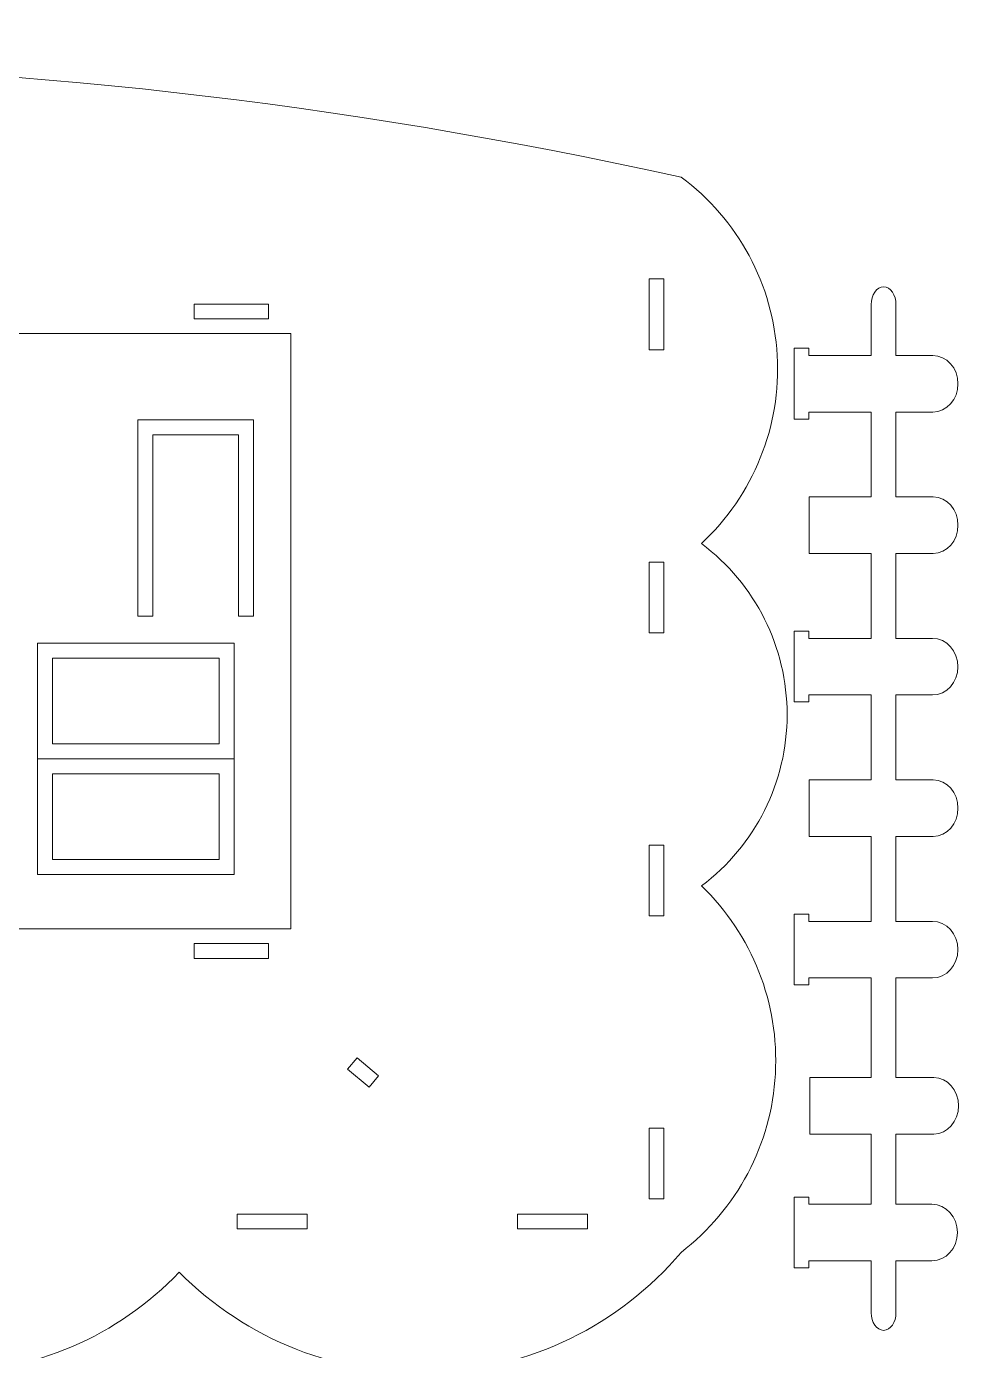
# Model space of a CAD drawing. Header units: millimetres. Extents: x -573 to 573, y -257 to 264.
# Drawn here: x -256.7 to -68.8, y -2.6 to 264.3 of the extents above; entities that cross this region are included whole.
import ezdxf

# ---------------------------------------------------------------- set-up
doc = ezdxf.new("R2010")
doc.units = ezdxf.units.MM
doc.header["$MEASUREMENT"] = 0
doc.layers.add('Layer 1', color=7, linetype='Continuous')

msp = doc.modelspace()

# ---------------------------------------------------------------- linework, layer by layer
at = {"layer": 'Layer 1', "color": 250, "lineweight": 9}
msp.add_open_spline([(-516.0057, 233.8854), (-393.4828, 264.255), (-263.0607, 264.2624), (-124.739, 233.9076)], degree=3, dxfattribs=at)
for points, knots in [([(-516.0778, 17.1526), (-488.6801, -10.6372), (-444.4121, -12.3779), (-414.9169, 13.1747), (-414.9169, 13.1747), (-403.4497, -1.2078), (-386.0568, -9.5848), (-367.6625, -9.5848), (-367.6625, -9.5848), (-349.2683, -9.5848), (-331.8753, -1.2077), (-320.4082, 13.1748), (-320.4082, 13.1748), (-308.1002, 0.2267), (-291.0183, -7.1038), (-273.1538, -7.1038), (-273.1538, -7.1038), (-255.2894, -7.1039), (-238.2074, 0.2267), (-225.8994, 13.1747), (-225.8994, 13.1747), (-212.3549, -0.511), (-193.6827, -7.8746), (-174.4428, -7.1181), (-174.4428, -7.1181), (-155.2029, -6.3615), (-137.1665, 2.4456), (-124.7385, 17.1526), (-124.7385, 17.1526), (-113.4626, 25.809), (-106.5229, 38.9529), (-105.7346, 53.1465), (-105.7346, 53.1465), (-104.9463, 67.3401), (-110.3877, 81.1716), (-120.6356, 91.0235), (-120.6356, 91.0235), (-109.7641, 99.1627), (-103.3639, 111.9493), (-103.3639, 125.53), (-103.3639, 125.53), (-103.3639, 139.1108), (-109.7641, 151.8974), (-120.6356, 160.0365), (-120.6356, 160.0365), (-110.1636, 169.7709), (-104.5648, 183.6592), (-105.3578, 197.9347), (-105.3578, 197.9347), (-106.1508, 212.2102), (-113.2533, 225.393), (-124.739, 233.9076)], [0, 0, 0, 0, 0.07142857, 0.07142857, 0.07142857, 0.07142857, 0.14285714, 0.14285714, 0.14285714, 0.14285714, 0.21428571, 0.21428571, 0.21428571, 0.21428571, 0.28571429, 0.28571429, 0.28571429, 0.28571429, 0.35714286, 0.35714286, 0.35714286, 0.35714286, 0.42857143, 0.42857143, 0.42857143, 0.42857143, 0.5, 0.5, 0.5, 0.5, 0.57142857, 0.57142857, 0.57142857, 0.57142857, 0.64285714, 0.64285714, 0.64285714, 0.64285714, 0.71428571, 0.71428571, 0.71428571, 0.71428571, 0.78571429, 0.78571429, 0.78571429, 0.78571429, 0.85714286, 0.85714286, 0.85714286, 0.85714286, 1, 1, 1, 1]), ([(-131.2046, 213.3645), (-131.2046, 213.3645), (-131.2046, 199.0634), (-131.2046, 199.0634), (-131.2046, 199.0634), (-131.2046, 199.0634), (-128.2149, 199.0634), (-128.2149, 199.0634), (-128.2149, 199.0634), (-128.2149, 199.0634), (-128.2149, 213.3645), (-128.2149, 213.3645), (-128.2149, 213.3645), (-128.2149, 213.3645), (-131.2046, 213.3645), (-131.2046, 213.3645)], [0, 0, 0, 0, 0.2, 0.2, 0.2, 0.2, 0.4, 0.4, 0.4, 0.4, 0.6, 0.6, 0.6, 0.6, 1, 1, 1, 1]), ([(-98.9715, 185.135), (-98.9715, 185.135), (-98.9715, 186.5429), (-98.9715, 186.5429), (-98.9715, 186.5429), (-98.9715, 186.5429), (-86.4215, 186.5429), (-86.4215, 186.5429), (-86.4215, 186.5429), (-86.4215, 186.5429), (-86.4215, 169.4317), (-86.4215, 169.4317), (-86.4215, 169.4317), (-86.4215, 169.4317), (-98.9215, 169.4317), (-98.9215, 169.4317), (-98.9215, 169.4317), (-98.9215, 169.4317), (-98.9215, 158.0243), (-98.9215, 158.0243), (-98.9215, 158.0243), (-98.9215, 158.0243), (-86.4215, 158.0243), (-86.4215, 158.0243), (-86.4215, 158.0243), (-86.4215, 158.0243), (-86.4215, 140.9132), (-86.4215, 140.9132), (-86.4215, 140.9132), (-86.4215, 140.9132), (-98.9715, 140.9132), (-98.9715, 140.9132), (-98.9715, 140.9132), (-98.9715, 140.9132), (-98.9715, 142.3572), (-98.9715, 142.3572), (-98.9715, 142.3572), (-98.9715, 142.3572), (-101.9715, 142.3572), (-101.9715, 142.3572), (-101.9715, 142.3572), (-101.9715, 142.3572), (-101.9715, 128.098), (-101.9715, 128.098), (-101.9715, 128.098), (-101.9715, 128.098), (-98.9715, 128.098), (-98.9715, 128.098), (-98.9715, 128.098), (-98.9715, 128.098), (-98.9715, 129.5058), (-98.9715, 129.5058), (-98.9715, 129.5058), (-98.9715, 129.5058), (-86.4215, 129.5058), (-86.4215, 129.5058), (-86.4215, 129.5058), (-86.4215, 129.5058), (-86.4215, 112.3947), (-86.4215, 112.3947), (-86.4215, 112.3947), (-86.4215, 112.3947), (-98.9215, 112.3947), (-98.9215, 112.3947), (-98.9215, 112.3947), (-98.9215, 112.3947), (-98.9215, 100.9873), (-98.9215, 100.9873), (-98.9215, 100.9873), (-98.9215, 100.9873), (-86.4215, 100.9873), (-86.4215, 100.9873), (-86.4215, 100.9873), (-86.4215, 100.9873), (-86.4215, 83.8762), (-86.4215, 83.8762), (-86.4215, 83.8762), (-86.4215, 83.8762), (-98.9715, 83.8762), (-98.9715, 83.8762), (-98.9715, 83.8762), (-98.9715, 83.8762), (-98.9715, 85.3202), (-98.9715, 85.3202), (-98.9715, 85.3202), (-98.9715, 85.3202), (-101.9715, 85.3202), (-101.9715, 85.3202), (-101.9715, 85.3202), (-101.9715, 85.3202), (-101.9715, 71.061), (-101.9715, 71.061), (-101.9715, 71.061), (-101.9715, 71.061), (-98.9715, 71.061), (-98.9715, 71.061), (-98.9715, 71.061), (-98.9715, 71.061), (-98.9715, 72.4687), (-98.9715, 72.4687), (-98.9715, 72.4687), (-98.9715, 72.4687), (-86.4215, 72.4687), (-86.4215, 72.4687), (-86.4215, 72.4687), (-86.4215, 72.4687), (-86.4215, 52.4077), (-86.4215, 52.4077), (-86.4215, 52.4077), (-86.4215, 52.4077), (-98.8164, 52.4077), (-98.8164, 52.4077), (-98.8164, 52.4077), (-98.8164, 52.4077), (-98.8164, 41.0003), (-98.8164, 41.0003), (-98.8164, 41.0003), (-98.8164, 41.0003), (-86.4215, 41.0003), (-86.4215, 41.0003), (-86.4215, 41.0003), (-86.4215, 41.0003), (-86.4215, 26.8391), (-86.4215, 26.8391), (-86.4215, 26.8391), (-86.4215, 26.8391), (-98.9715, 26.8391), (-98.9715, 26.8391), (-98.9715, 26.8391), (-98.9715, 26.8391), (-98.9715, 28.2832), (-98.9715, 28.2832), (-98.9715, 28.2832), (-98.9715, 28.2832), (-101.9715, 28.2832), (-101.9715, 28.2832), (-101.9715, 28.2832), (-101.9715, 28.2832), (-101.9715, 14.0239), (-101.9715, 14.0239), (-101.9715, 14.0239), (-101.9715, 14.0239), (-98.9715, 14.0239), (-98.9715, 14.0239), (-98.9715, 14.0239), (-98.9715, 14.0239), (-98.9715, 15.4317), (-98.9715, 15.4317), (-98.9715, 15.4317), (-98.9715, 15.4317), (-86.4215, 15.4317), (-86.4215, 15.4317), (-86.4215, 15.4317), (-86.4215, 15.4317), (-86.4215, 4.9957), (-86.4215, 4.9957), (-86.4215, 4.9957), (-86.4215, 3.0352), (-85.2965, 1.431), (-83.9215, 1.431), (-83.9215, 1.431), (-83.9215, 1.431), (-83.9215, 1.431), (-83.9215, 1.431), (-83.9215, 1.431), (-82.5465, 1.431), (-81.4215, 3.0352), (-81.4215, 4.9957), (-81.4215, 4.9957), (-81.4215, 4.9957), (-81.4215, 15.4317), (-81.4215, 15.4317), (-81.4215, 15.4317), (-81.4215, 15.4317), (-74.1724, 15.4317), (-74.1724, 15.4317), (-74.1724, 15.4317), (-71.3429, 15.4317), (-69.0279, 17.9983), (-69.0279, 21.1353), (-69.0279, 21.1353), (-69.0279, 21.1353), (-69.0279, 21.1356), (-69.0279, 21.1356), (-69.0279, 21.1356), (-69.0279, 24.2726), (-71.3429, 26.8391), (-74.1724, 26.8391), (-74.1724, 26.8391), (-74.1724, 26.8391), (-81.4215, 26.8391), (-81.4215, 26.8391), (-81.4215, 26.8391), (-81.4215, 26.8391), (-81.4215, 41.0003), (-81.4215, 41.0003), (-81.4215, 41.0003), (-81.4215, 41.0003), (-73.8163, 41.0003), (-73.8163, 41.0003), (-73.8163, 41.0003), (-71.0663, 41.0003), (-68.8164, 43.5668), (-68.8164, 46.7039), (-68.8164, 46.7039), (-68.8164, 46.7039), (-68.8164, 46.7041), (-68.8164, 46.7041), (-68.8164, 46.7041), (-68.8164, 49.8412), (-71.0663, 52.4077), (-73.8163, 52.4077), (-73.8163, 52.4077), (-73.8163, 52.4077), (-81.4215, 52.4077), (-81.4215, 52.4077), (-81.4215, 52.4077), (-81.4215, 52.4077), (-81.4215, 72.4687), (-81.4215, 72.4687), (-81.4215, 72.4687), (-81.4215, 72.4687), (-74.0837, 72.4687), (-74.0837, 72.4687), (-74.0837, 72.4687), (-71.2444, 72.4687), (-68.9215, 75.0353), (-68.9215, 78.1723), (-68.9215, 78.1723), (-68.9215, 78.1723), (-68.9215, 78.1726), (-68.9215, 78.1726), (-68.9215, 78.1726), (-68.9215, 81.3097), (-71.2444, 83.8762), (-74.0837, 83.8762), (-74.0837, 83.8762), (-74.0837, 83.8762), (-81.4215, 83.8762), (-81.4215, 83.8762), (-81.4215, 83.8762), (-81.4215, 83.8762), (-81.4215, 100.9873), (-81.4215, 100.9873), (-81.4215, 100.9873), (-81.4215, 100.9873), (-73.9214, 100.9873), (-73.9214, 100.9873), (-73.9214, 100.9873), (-71.1714, 100.9873), (-68.9215, 103.5538), (-68.9215, 106.6909), (-68.9215, 106.6909), (-68.9215, 106.6909), (-68.9215, 106.6911), (-68.9215, 106.6911), (-68.9215, 106.6911), (-68.9215, 109.8282), (-71.1714, 112.3947), (-73.9214, 112.3947), (-73.9214, 112.3947), (-73.9214, 112.3947), (-81.4215, 112.3947), (-81.4215, 112.3947), (-81.4215, 112.3947), (-81.4215, 112.3947), (-81.4215, 129.5058), (-81.4215, 129.5058), (-81.4215, 129.5058), (-81.4215, 129.5058), (-74.0572, 129.5058), (-74.0572, 129.5058), (-74.0572, 129.5058), (-71.2325, 129.5058), (-68.9215, 132.0723), (-68.9215, 135.2094), (-68.9215, 135.2094), (-68.9215, 135.2094), (-68.9215, 135.2097), (-68.9215, 135.2097), (-68.9215, 135.2097), (-68.9215, 138.3467), (-71.2325, 140.9132), (-74.0572, 140.9132), (-74.0572, 140.9132), (-74.0572, 140.9132), (-81.4215, 140.9132), (-81.4215, 140.9132), (-81.4215, 140.9132), (-81.4215, 140.9132), (-81.4215, 158.0243), (-81.4215, 158.0243), (-81.4215, 158.0243), (-81.4215, 158.0243), (-73.9214, 158.0243), (-73.9214, 158.0243), (-73.9214, 158.0243), (-71.1714, 158.0243), (-68.9215, 160.5909), (-68.9215, 163.7279), (-68.9215, 163.7279), (-68.9215, 163.7279), (-68.9215, 163.7282), (-68.9215, 163.7282), (-68.9215, 163.7282), (-68.9215, 166.8652), (-71.1714, 169.4317), (-73.9214, 169.4317), (-73.9214, 169.4317), (-73.9214, 169.4317), (-81.4215, 169.4317), (-81.4215, 169.4317), (-81.4215, 169.4317), (-81.4215, 169.4317), (-81.4215, 186.5429), (-81.4215, 186.5429), (-81.4215, 186.5429), (-81.4215, 186.5429), (-73.9955, 186.5429), (-73.9955, 186.5429), (-73.9955, 186.5429), (-71.2047, 186.5429), (-68.9215, 189.1094), (-68.9215, 192.2464), (-68.9215, 192.2464), (-68.9215, 192.2464), (-68.9215, 192.2467), (-68.9215, 192.2467), (-68.9215, 192.2467), (-68.9215, 195.3837), (-71.2047, 197.9503), (-73.9955, 197.9503), (-73.9955, 197.9503), (-73.9955, 197.9503), (-81.4215, 197.9503), (-81.4215, 197.9503), (-81.4215, 197.9503), (-81.4215, 197.9503), (-81.4215, 208.1957), (-81.4215, 208.1957), (-81.4215, 208.1957), (-81.4215, 210.1563), (-82.5465, 211.7605), (-83.9215, 211.7605), (-83.9215, 211.7605), (-83.9215, 211.7605), (-83.9215, 211.7605), (-83.9215, 211.7605), (-83.9215, 211.7605), (-85.2965, 211.7605), (-86.4215, 210.1563), (-86.4215, 208.1957), (-86.4215, 208.1957), (-86.4215, 208.1957), (-86.4215, 197.9503), (-86.4215, 197.9503), (-86.4215, 197.9503), (-86.4215, 197.9503), (-98.9715, 197.9503), (-98.9715, 197.9503), (-98.9715, 197.9503), (-98.9715, 197.9503), (-98.9715, 199.3943), (-98.9715, 199.3943), (-98.9715, 199.3943), (-98.9715, 199.3943), (-101.9715, 199.3943), (-101.9715, 199.3943), (-101.9715, 199.3943), (-101.9715, 199.3943), (-101.9715, 185.135), (-101.9715, 185.135), (-101.9715, 185.135), (-101.9715, 185.135), (-98.9715, 185.135), (-98.9715, 185.135)], [0, 0, 0, 0, 0.01052632, 0.01052632, 0.01052632, 0.01052632, 0.02105263, 0.02105263, 0.02105263, 0.02105263, 0.03157895, 0.03157895, 0.03157895, 0.03157895, 0.04210526, 0.04210526, 0.04210526, 0.04210526, 0.05263158, 0.05263158, 0.05263158, 0.05263158, 0.06315789, 0.06315789, 0.06315789, 0.06315789, 0.07368421, 0.07368421, 0.07368421, 0.07368421, 0.08421053, 0.08421053, 0.08421053, 0.08421053, 0.09473684, 0.09473684, 0.09473684, 0.09473684, 0.10526316, 0.10526316, 0.10526316, 0.10526316, 0.11578947, 0.11578947, 0.11578947, 0.11578947, 0.12631579, 0.12631579, 0.12631579, 0.12631579, 0.13684211, 0.13684211, 0.13684211, 0.13684211, 0.14736842, 0.14736842, 0.14736842, 0.14736842, 0.15789474, 0.15789474, 0.15789474, 0.15789474, 0.16842105, 0.16842105, 0.16842105, 0.16842105, 0.17894737, 0.17894737, 0.17894737, 0.17894737, 0.18947368, 0.18947368, 0.18947368, 0.18947368, 0.2, 0.2, 0.2, 0.2, 0.21052632, 0.21052632, 0.21052632, 0.21052632, 0.22105263, 0.22105263, 0.22105263, 0.22105263, 0.23157895, 0.23157895, 0.23157895, 0.23157895, 0.24210526, 0.24210526, 0.24210526, 0.24210526, 0.25263158, 0.25263158, 0.25263158, 0.25263158, 0.26315789, 0.26315789, 0.26315789, 0.26315789, 0.27368421, 0.27368421, 0.27368421, 0.27368421, 0.28421053, 0.28421053, 0.28421053, 0.28421053, 0.29473684, 0.29473684, 0.29473684, 0.29473684, 0.30526316, 0.30526316, 0.30526316, 0.30526316, 0.31578947, 0.31578947, 0.31578947, 0.31578947, 0.32631579, 0.32631579, 0.32631579, 0.32631579, 0.33684211, 0.33684211, 0.33684211, 0.33684211, 0.34736842, 0.34736842, 0.34736842, 0.34736842, 0.35789474, 0.35789474, 0.35789474, 0.35789474, 0.36842105, 0.36842105, 0.36842105, 0.36842105, 0.37894737, 0.37894737, 0.37894737, 0.37894737, 0.38947368, 0.38947368, 0.38947368, 0.38947368, 0.4, 0.4, 0.4, 0.4, 0.41052632, 0.41052632, 0.41052632, 0.41052632, 0.42105263, 0.42105263, 0.42105263, 0.42105263, 0.43157895, 0.43157895, 0.43157895, 0.43157895, 0.44210526, 0.44210526, 0.44210526, 0.44210526, 0.45263158, 0.45263158, 0.45263158, 0.45263158, 0.46315789, 0.46315789, 0.46315789, 0.46315789, 0.47368421, 0.47368421, 0.47368421, 0.47368421, 0.48421053, 0.48421053, 0.48421053, 0.48421053, 0.49473684, 0.49473684, 0.49473684, 0.49473684, 0.50526316, 0.50526316, 0.50526316, 0.50526316, 0.51578947, 0.51578947, 0.51578947, 0.51578947, 0.52631579, 0.52631579, 0.52631579, 0.52631579, 0.53684211, 0.53684211, 0.53684211, 0.53684211, 0.54736842, 0.54736842, 0.54736842, 0.54736842, 0.55789474, 0.55789474, 0.55789474, 0.55789474, 0.56842105, 0.56842105, 0.56842105, 0.56842105, 0.57894737, 0.57894737, 0.57894737, 0.57894737, 0.58947368, 0.58947368, 0.58947368, 0.58947368, 0.6, 0.6, 0.6, 0.6, 0.61052632, 0.61052632, 0.61052632, 0.61052632, 0.62105263, 0.62105263, 0.62105263, 0.62105263, 0.63157895, 0.63157895, 0.63157895, 0.63157895, 0.64210526, 0.64210526, 0.64210526, 0.64210526, 0.65263158, 0.65263158, 0.65263158, 0.65263158, 0.66315789, 0.66315789, 0.66315789, 0.66315789, 0.67368421, 0.67368421, 0.67368421, 0.67368421, 0.68421053, 0.68421053, 0.68421053, 0.68421053, 0.69473684, 0.69473684, 0.69473684, 0.69473684, 0.70526316, 0.70526316, 0.70526316, 0.70526316, 0.71578947, 0.71578947, 0.71578947, 0.71578947, 0.72631579, 0.72631579, 0.72631579, 0.72631579, 0.73684211, 0.73684211, 0.73684211, 0.73684211, 0.74736842, 0.74736842, 0.74736842, 0.74736842, 0.75789474, 0.75789474, 0.75789474, 0.75789474, 0.76842105, 0.76842105, 0.76842105, 0.76842105, 0.77894737, 0.77894737, 0.77894737, 0.77894737, 0.78947368, 0.78947368, 0.78947368, 0.78947368, 0.8, 0.8, 0.8, 0.8, 0.81052632, 0.81052632, 0.81052632, 0.81052632, 0.82105263, 0.82105263, 0.82105263, 0.82105263, 0.83157895, 0.83157895, 0.83157895, 0.83157895, 0.84210526, 0.84210526, 0.84210526, 0.84210526, 0.85263158, 0.85263158, 0.85263158, 0.85263158, 0.86315789, 0.86315789, 0.86315789, 0.86315789, 0.87368421, 0.87368421, 0.87368421, 0.87368421, 0.88421053, 0.88421053, 0.88421053, 0.88421053, 0.89473684, 0.89473684, 0.89473684, 0.89473684, 0.90526316, 0.90526316, 0.90526316, 0.90526316, 0.91578947, 0.91578947, 0.91578947, 0.91578947, 0.92631579, 0.92631579, 0.92631579, 0.92631579, 0.93684211, 0.93684211, 0.93684211, 0.93684211, 0.94736842, 0.94736842, 0.94736842, 0.94736842, 0.95789474, 0.95789474, 0.95789474, 0.95789474, 0.96842105, 0.96842105, 0.96842105, 0.96842105, 0.97894737, 0.97894737, 0.97894737, 0.97894737, 1, 1, 1, 1]), ([(-207.8963, 208.3194), (-207.8963, 208.3194), (-222.8963, 208.3194), (-222.8963, 208.3194), (-222.8963, 208.3194), (-222.8963, 208.3194), (-222.8963, 205.3297), (-222.8963, 205.3297), (-222.8963, 205.3297), (-222.8963, 205.3297), (-207.8963, 205.3297), (-207.8963, 205.3297), (-207.8963, 205.3297), (-207.8963, 205.3297), (-207.8963, 208.3194), (-207.8963, 208.3194)], [0, 0, 0, 0, 0.2, 0.2, 0.2, 0.2, 0.4, 0.4, 0.4, 0.4, 0.6, 0.6, 0.6, 0.6, 1, 1, 1, 1]), ([(-437.3963, 202.3747), (-437.3963, 202.3747), (-203.3962, 202.3747), (-203.3962, 202.3747), (-203.3962, 202.3747), (-203.3962, 202.3747), (-203.3962, 82.3747), (-203.3962, 82.3747), (-203.3962, 82.3747), (-203.3962, 82.3747), (-437.3963, 82.3747), (-437.3963, 82.3747), (-437.3963, 82.3747), (-437.3963, 82.3747), (-437.3963, 202.3747), (-437.3963, 202.3747)], [0, 0, 0, 0, 0.2, 0.2, 0.2, 0.2, 0.4, 0.4, 0.4, 0.4, 0.6, 0.6, 0.6, 0.6, 1, 1, 1, 1]), ([(-234.2213, 145.3686), (-234.2213, 145.3686), (-234.2213, 184.9704), (-234.2213, 184.9704), (-234.2213, 184.9704), (-234.2213, 184.9704), (-210.9351, 184.9704), (-210.9351, 184.9704), (-210.9351, 184.9704), (-210.9351, 184.9704), (-210.9351, 145.3686), (-210.9351, 145.3686), (-210.9351, 145.3686), (-210.9351, 145.3686), (-213.9351, 145.3686), (-213.9351, 145.3686), (-213.9351, 145.3686), (-213.9351, 145.3686), (-213.9351, 181.9704), (-213.9351, 181.9704), (-213.9351, 181.9704), (-213.9351, 181.9704), (-231.2213, 181.9704), (-231.2213, 181.9704), (-231.2213, 181.9704), (-231.2213, 181.9704), (-231.2213, 145.3686), (-231.2213, 145.3686), (-231.2213, 145.3686), (-231.2213, 145.3686), (-234.2213, 145.3686), (-234.2213, 145.3686)], [0, 0, 0, 0, 0.11111111, 0.11111111, 0.11111111, 0.11111111, 0.22222222, 0.22222222, 0.22222222, 0.22222222, 0.33333333, 0.33333333, 0.33333333, 0.33333333, 0.44444444, 0.44444444, 0.44444444, 0.44444444, 0.55555556, 0.55555556, 0.55555556, 0.55555556, 0.66666667, 0.66666667, 0.66666667, 0.66666667, 0.77777778, 0.77777778, 0.77777778, 0.77777778, 1, 1, 1, 1]), ([(-131.2046, 156.2856), (-131.2046, 156.2856), (-131.2046, 142.0264), (-131.2046, 142.0264), (-131.2046, 142.0264), (-131.2046, 142.0264), (-128.2149, 142.0264), (-128.2149, 142.0264), (-128.2149, 142.0264), (-128.2149, 142.0264), (-128.2149, 156.2856), (-128.2149, 156.2856), (-128.2149, 156.2856), (-128.2149, 156.2856), (-131.2046, 156.2856), (-131.2046, 156.2856)], [0, 0, 0, 0, 0.2, 0.2, 0.2, 0.2, 0.4, 0.4, 0.4, 0.4, 0.6, 0.6, 0.6, 0.6, 1, 1, 1, 1]), ([(-254.4441, 116.6358), (-254.4441, 116.6358), (-254.4441, 139.922), (-254.4441, 139.922), (-254.4441, 139.922), (-254.4441, 139.922), (-214.8423, 139.922), (-214.8423, 139.922), (-214.8423, 139.922), (-214.8423, 139.922), (-214.8423, 116.6358), (-214.8423, 116.6358)], [0, 0, 0, 0, 0.25, 0.25, 0.25, 0.25, 0.5, 0.5, 0.5, 0.5, 1, 1, 1, 1]), ([(-251.4441, 136.922), (-251.4441, 136.922), (-217.8423, 136.922), (-217.8423, 136.922), (-217.8423, 136.922), (-217.8423, 136.922), (-217.8423, 119.6358), (-217.8423, 119.6358), (-217.8423, 119.6358), (-217.8423, 119.6358), (-251.4441, 119.6358), (-251.4441, 119.6358), (-251.4441, 119.6358), (-251.4441, 119.6358), (-251.4441, 136.922), (-251.4441, 136.922)], [0, 0, 0, 0, 0.2, 0.2, 0.2, 0.2, 0.4, 0.4, 0.4, 0.4, 0.6, 0.6, 0.6, 0.6, 1, 1, 1, 1]), ([(-254.4441, 116.6358), (-254.4441, 116.6358), (-214.8423, 116.6358), (-214.8423, 116.6358), (-214.8423, 116.6358), (-214.8423, 116.6358), (-214.8423, 93.3496), (-214.8423, 93.3496), (-214.8423, 93.3496), (-214.8423, 93.3496), (-254.4441, 93.3496), (-254.4441, 93.3496), (-254.4441, 93.3496), (-254.4441, 93.3496), (-254.4441, 116.6358), (-254.4441, 116.6358)], [0, 0, 0, 0, 0.2, 0.2, 0.2, 0.2, 0.4, 0.4, 0.4, 0.4, 0.6, 0.6, 0.6, 0.6, 1, 1, 1, 1]), ([(-251.4441, 113.6358), (-251.4441, 113.6358), (-217.8423, 113.6358), (-217.8423, 113.6358), (-217.8423, 113.6358), (-217.8423, 113.6358), (-217.8423, 96.3496), (-217.8423, 96.3496), (-217.8423, 96.3496), (-217.8423, 96.3496), (-251.4441, 96.3496), (-251.4441, 96.3496), (-251.4441, 96.3496), (-251.4441, 96.3496), (-251.4441, 113.6358), (-251.4441, 113.6358)], [0, 0, 0, 0, 0.2, 0.2, 0.2, 0.2, 0.4, 0.4, 0.4, 0.4, 0.6, 0.6, 0.6, 0.6, 1, 1, 1, 1]), ([(-131.2046, 99.2486), (-131.2046, 99.2486), (-131.2046, 84.9894), (-131.2046, 84.9894), (-131.2046, 84.9894), (-131.2046, 84.9894), (-128.2149, 84.9894), (-128.2149, 84.9894), (-128.2149, 84.9894), (-128.2149, 84.9894), (-128.2149, 99.2486), (-128.2149, 99.2486), (-128.2149, 99.2486), (-128.2149, 99.2486), (-131.2046, 99.2486), (-131.2046, 99.2486)], [0, 0, 0, 0, 0.2, 0.2, 0.2, 0.2, 0.4, 0.4, 0.4, 0.4, 0.6, 0.6, 0.6, 0.6, 1, 1, 1, 1]), ([(-207.8963, 79.4094), (-207.8963, 79.4094), (-222.8963, 79.4094), (-222.8963, 79.4094), (-222.8963, 79.4094), (-222.8963, 79.4094), (-222.8963, 76.4196), (-222.8963, 76.4196), (-222.8963, 76.4196), (-222.8963, 76.4196), (-207.8963, 76.4196), (-207.8963, 76.4196), (-207.8963, 76.4196), (-207.8963, 76.4196), (-207.8963, 79.4094), (-207.8963, 79.4094)], [0, 0, 0, 0, 0.2, 0.2, 0.2, 0.2, 0.4, 0.4, 0.4, 0.4, 0.6, 0.6, 0.6, 0.6, 1, 1, 1, 1]), ([(-131.2045, 42.2115), (-131.2045, 42.2115), (-131.2045, 27.9522), (-131.2045, 27.9522), (-131.2045, 27.9522), (-131.2045, 27.9522), (-128.2149, 27.9522), (-128.2149, 27.9522), (-128.2149, 27.9522), (-128.2149, 27.9522), (-128.2149, 42.2115), (-128.2149, 42.2115), (-128.2149, 42.2115), (-128.2149, 42.2115), (-131.2045, 42.2115), (-131.2045, 42.2115)], [0, 0, 0, 0, 0.2, 0.2, 0.2, 0.2, 0.4, 0.4, 0.4, 0.4, 0.6, 0.6, 0.6, 0.6, 1, 1, 1, 1]), ([(-200.0942, 24.8696), (-200.0942, 24.8696), (-214.2195, 24.8696), (-214.2195, 24.8696), (-214.2195, 24.8696), (-214.2195, 24.8696), (-214.2195, 21.88), (-214.2195, 21.88), (-214.2195, 21.88), (-214.2195, 21.88), (-200.0942, 21.88), (-200.0942, 21.88), (-200.0942, 21.88), (-200.0942, 21.88), (-200.0942, 24.8696), (-200.0942, 24.8696)], [0, 0, 0, 0, 0.2, 0.2, 0.2, 0.2, 0.4, 0.4, 0.4, 0.4, 0.6, 0.6, 0.6, 0.6, 1, 1, 1, 1]), ([(-143.593, 24.8696), (-143.593, 24.8696), (-157.7182, 24.8696), (-157.7182, 24.8696), (-157.7182, 24.8696), (-157.7182, 24.8696), (-157.7182, 21.88), (-157.7182, 21.88), (-157.7182, 21.88), (-157.7182, 21.88), (-143.593, 21.88), (-143.593, 21.88), (-143.593, 21.88), (-143.593, 21.88), (-143.593, 24.8696), (-143.593, 24.8696)], [0, 0, 0, 0, 0.2, 0.2, 0.2, 0.2, 0.4, 0.4, 0.4, 0.4, 0.6, 0.6, 0.6, 0.6, 1, 1, 1, 1])]:
    msp.add_open_spline(points, degree=3, knots=knots, dxfattribs=at)
at = {"layer": 'Layer 1', "color": 250, "lineweight": 18}
msp.add_open_spline([(-187.6414, 50.4403), (-187.6414, 50.4403), (-191.9789, 54.0798), (-191.9789, 54.0798), (-191.9789, 54.0798), (-191.9789, 54.0798), (-190.0571, 56.3701), (-190.0571, 56.3701), (-190.0571, 56.3701), (-190.0571, 56.3701), (-185.7197, 52.7306), (-185.7197, 52.7306), (-185.7197, 52.7306), (-185.7197, 52.7306), (-187.6414, 50.4403), (-187.6414, 50.4403)], degree=3, knots=[0, 0, 0, 0, 0.2, 0.2, 0.2, 0.2, 0.4, 0.4, 0.4, 0.4, 0.6, 0.6, 0.6, 0.6, 1, 1, 1, 1], dxfattribs=at)

doc.saveas('drawing.dxf')
